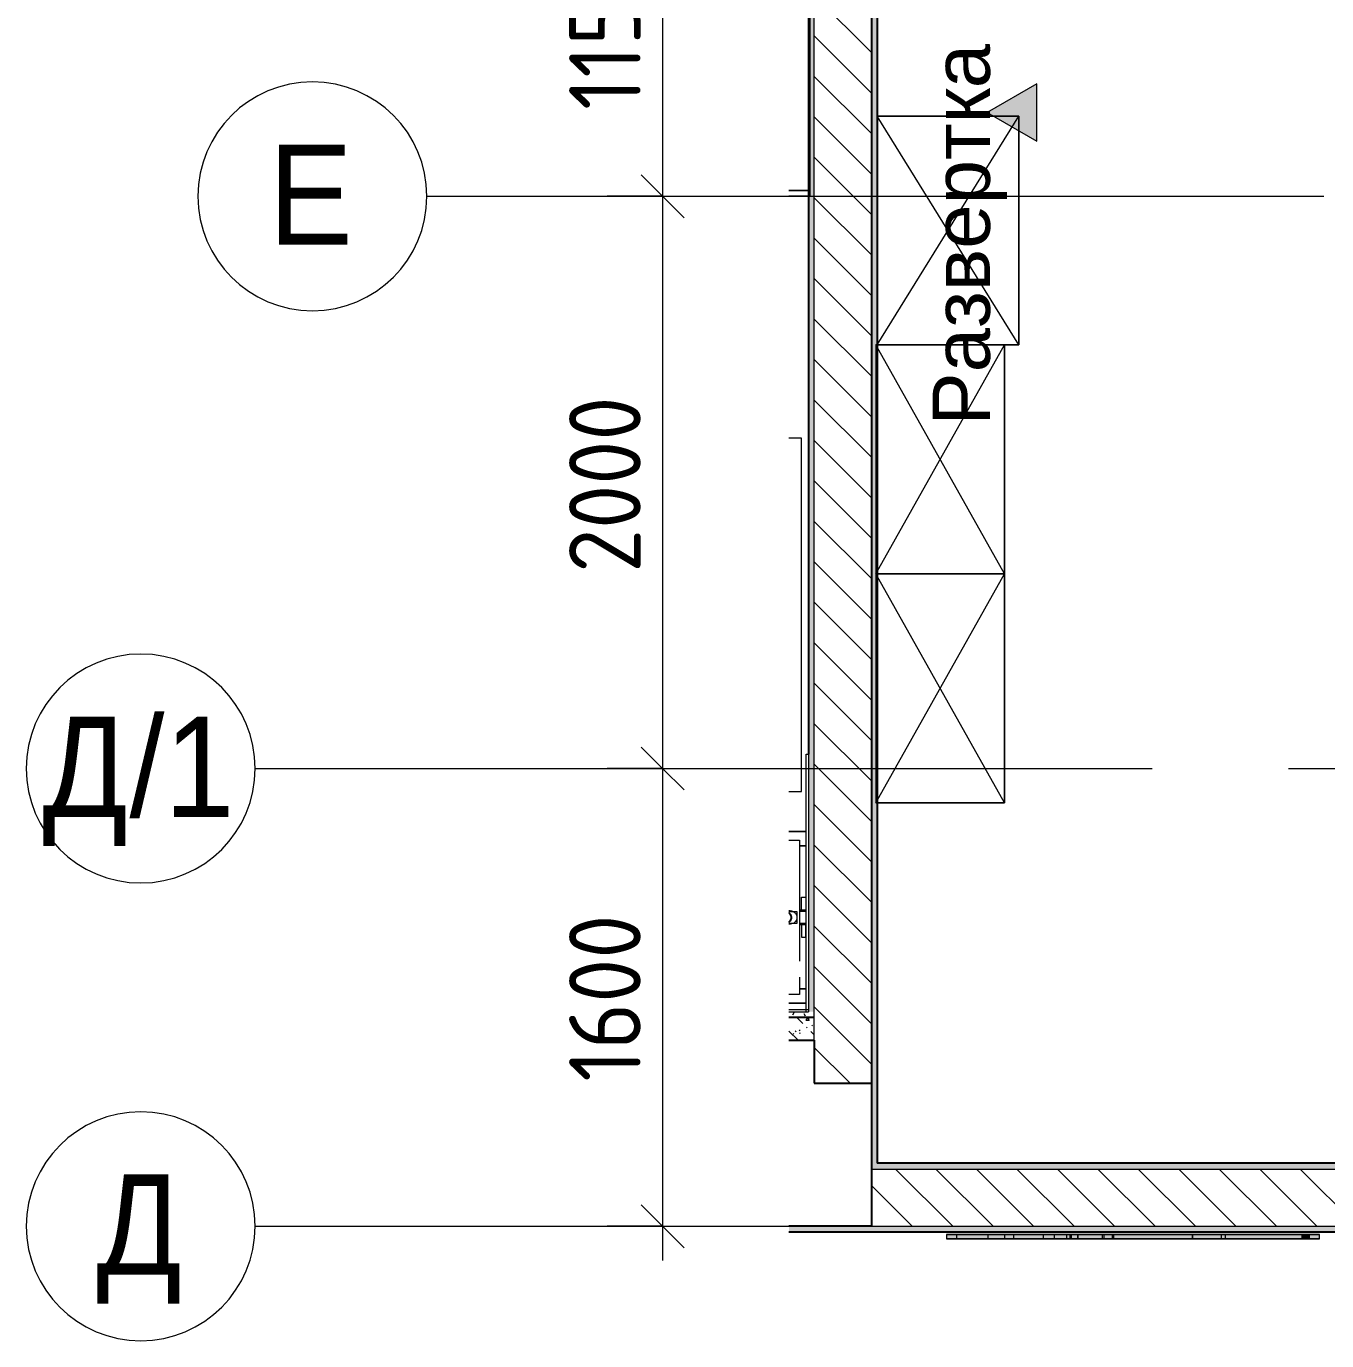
# Model space of a CAD drawing. Header units: millimetres. Extents: x 108096 to 167894, y -1987 to 21700.
# Drawn here: x 108096 to 112641, y 13000 to 17594 of the extents above; entities that cross this region are included whole.
import ezdxf

# ---------------------------------------------------------------- set-up
doc = ezdxf.new("R2010")
doc.units = ezdxf.units.MM
doc.linetypes.add('Осевая', pattern=[3175, 635, -476.25, 1587.5, -476.25])
for name, color, linetype, lineweight in [('0-1', 7, 'Continuous', 9), ('A-ANNO-DIMS', 7, 'Continuous', 9), ('A-ANNO-DIMS-100', 7, 'Continuous', 9), ('A-WALL', 7, 'Continuous', 9), ('G-ANNO-SYMB', 7, 'Continuous', 9), ('I-FURN', 7, 'Continuous', 9), ('I-WALL', 7, 'Continuous', 9), ('P-SANR-FIXT', 7, 'Continuous', 9), ('P-SANR-FIXT-1', 7, 'Continuous', 13), ('Оси', 7, 'Continuous', 9), ('Оси-1', 7, 'Continuous', 20), ('Оси-2', 7, 'Осевая', 9)]:
    doc.layers.add(name, color=color, linetype=linetype, lineweight=lineweight)
for name, color, linetype, lineweight, true_color in [('A-WALL-1', 7, 'Continuous', 25, 0x3c3c3c), ('A-WALL-FNSH-1', 7, 'Continuous', 13, 0x3c3c3c), ('I-FURN-1', 7, 'Continuous', 9, 0xf0f0f0)]:
    doc.layers.add(name, color=color, linetype=linetype, lineweight=lineweight, true_color=true_color)
doc.layers.add('I-FURN-3', color=7, linetype='Continuous', lineweight=9, transparency=1)
doc.styles.add('Arial', font='arial.ttf', dxfattribs={"width": 0.9, "height": 350})
doc.styles.add('Arial_1', font='arial.ttf', dxfattribs={"height": 200})
doc.styles.add('ISOCPEUR', font='isocpeur.ttf', dxfattribs={"width": 0.9, "height": 250})
doc.dimstyles.new('ISO-2_5_0_9К_БОЛЬШОЙ', dxfattribs={"dimscale": 304.8, "dimtxt": 248.995294, "dimasz": 0.492126, "dimexe": 0.393701, "dimexo": 0.984252, "dimgap": 0, "dimtad": 1, "dimdec": 0, "dimrnd": 10, "dimzin": 0, "dimdsep": 46, "dimtxsty": 'ISOCPEUR', "dimblk1": 'OBLIQUE', "dimblk2": 'OBLIQUE', "dimsah": 1, "dimcen": 0.09, "dimdle": 0.393701, "dimazin": 0, "dimtfac": 1, "dimtdec": 4, "dimtix": 1, "dimtmove": 0, "dimatfit": 3, "dimfxl": 1, "dimtvp": 1, "dimtolj": 1, "dimtzin": 0, "dimarcsym": 2})
pattern_1 = [(135, (0, 0), (-70.71068, -70.71068), [])]
pattern_2 = [(0, (0, 0), (121.92, 30.48), [10.058, -81.382, 10.058, -81.382, -487.68]), (0, (0, 0), (121.92, 30.48), [-182.88, 10.058, -172.822, 10.058, -81.382, -213.36]), (0, (0, 0), (121.92, 30.48), [-457.2, 10.058, -50.902, 10.058, -142.342]), (120, (45.72, 15.24), (-87.356454, 90.345817), [10.058, -81.382, 10.058, -81.382, -487.68]), (120, (45.72, 15.24), (-87.356454, 90.345817), [-182.88, 10.058, -172.822, 10.058, -81.382, -213.36]), (120, (45.72, 15.24), (-87.356454, 90.345817), [-457.2, 10.058, -50.902, 10.058, -142.342]), (240, (60.96, 76.2), (-34.563546, -120.825817), [10.058, -81.382, 10.058, -81.382, -487.68]), (240, (60.96, 76.2), (-34.563546, -120.825817), [-182.88, 10.058, -172.822, 10.058, -81.382, -213.36]), (240, (60.96, 76.2), (-34.563546, -120.825817), [-457.2, 10.058, -50.902, 10.058, -142.342])]

# ---------------------------------------------------------------- blocks, each defined once
blk = doc.blocks.new('SND_2D_Раковина - 500x400 без поручня-18611701-План разверток пом_3_33_ Этаж 3')
at = {"layer": 'P-SANR-FIXT'}
for p, q in [((-250, 152), (-250, 128.5)), ((-250, 128.5), (-250, 152)), ((-70, 150), (-25, 150)), ((-70, 135), (-70, 150)), ((-25, 151.1), (-25, 128.5)), ((25, 128.5), (25, 151.1)), ((70, 150), (25, 150)), ((70, 135), (70, 150)), ((250, 128.5), (250, 152)), ((250, 152), (250, 128.5)), ((-25, 135), (-70, 135)), ((25, 135), (70, 135))]:
    blk.add_line(p, q, dxfattribs=at)
blk = doc.blocks.new('Шкаф параметрический - 1_256-26529813-План разверток пом_3_33_ Этаж 3')
at = {"layer": 'I-FURN-1'}
for p, q in [((0, 0), (800, 450)), ((0, 450), (800, 0)), ((800, 450), (0, 450)), ((0, 450), (0, 0)), ((0, 0), (0, 444.7)), ((800, 0), (800, 450)), ((800, 444.7), (800, 0)), ((0, 0), (800, 0)), ((800, 0), (0, 0))]:
    blk.add_line(p, q, dxfattribs=at)
blk = doc.blocks.new('Шкаф параметрический - 1_254-26529812-План разверток пом_3_33_ Этаж 3')
at = {"layer": 'I-FURN-1'}
for p, q in [((0, 0), (800, 450)), ((0, 450), (800, 0)), ((800, 450), (0, 450)), ((0, 450), (0, 0)), ((0, 0), (0, 444.7)), ((800, 0), (800, 450)), ((800, 444.7), (800, 0)), ((0, 0), (800, 0)), ((800, 0), (0, 0))]:
    blk.add_line(p, q, dxfattribs=at)
blk = doc.blocks.new('Шкаф параметрический - 1_125-26529807-План разверток пом_3_33_ Этаж 3')
at = {"layer": 'I-FURN-1'}
for p, q in [((0, 0), (800, 494.7)), ((0, 494.7), (800, 0)), ((0, 494.7), (0, 50)), ((0, 50), (0, 494.7)), ((0, 494.7), (800, 494.7)), ((800, 0), (800, 494.7)), ((800, 494.7), (800, 0)), ((0, 50), (0, 0)), ((0, 0), (0, 50)), ((0, 0), (800, 0)), ((800, 0), (0, 0))]:
    blk.add_line(p, q, dxfattribs=at)
blk = doc.blocks.new('Стол базовый прямоугольный - 1_146-25586992-План разверток пом_3_33_ Этаж 3')
at = {"layer": 'I-FURN-1'}
for p, q in [((617.5, 455), (-617.5, 455)), ((-617.5, 455), (-617.5, 411.5)), ((617.5, 411.5), (617.5, 455))]:
    blk.add_line(p, q, dxfattribs=at)
blk = doc.blocks.new('Зеркало обычное - 4_30-29820947-План разверток пом_3_33_ Этаж 3')
at = {"layer": 'I-FURN'}
h = blk.add_hatch(dxfattribs=at)
h.set_pattern_fill('FP_10', color=256, style=0, pattern_type=2)
h.set_pattern_definition([(45, (50, 50), (-200, 0), [141.42, -141.42]), (45, (100, 50), (-200, 0), [70.71, -212.132]), (45, (50, 100), (-200, 0), [70.71, -212.132])])
h.paths.add_polyline_path([(-980, -25.9), (980, -25.9), (980, 48.5), (-980, 48.5)])
at = {"layer": 'I-FURN-1'}
for p, q in [((-1000, 48.5), (-1000, -25.9)), ((-1000, -20), (-1000, 48.5)), ((-980, 48.5), (-980, -25.9)), ((-980, -20), (-980, 48.5)), ((-980, -25.9), (-980, 48.5)), ((-980, -20), (-980, 48.5)), ((980, -25.9), (980, 48.5)), ((980, 48.5), (980, -20)), ((980, 48.5), (980, -25.9)), ((980, -20), (980, 48.5)), ((1000, -25.9), (1000, 48.5)), ((1000, 48.5), (1000, -20)), ((-1000, -25.9), (1000, -25.9)), ((-980, -25.9), (980, -25.9)), ((-980, -25.9), (980, -25.9))]:
    blk.add_line(p, q, dxfattribs=at)
blk = doc.blocks.new('сифон - Для раковины-30610345-План разверток пом_3_33_ Этаж 3')
at = {"layer": 'P-SANR-FIXT'}
for p, q in [((191.1, -34.6), (191.1, 40)), ((191.1, -38.6), (191.1, -34.6)), ((191.1, -40), (191.1, -38.6))]:
    blk.add_line(p, q, dxfattribs=at)
at = {"layer": 'P-SANR-FIXT-1'}
for p, q in [((191.1, 20), (168.5, 20)), ((168.5, -20), (191.1, -20))]:
    blk.add_line(p, q, dxfattribs=at)
blk = doc.blocks.new('смеситель для раковины - Default-30607276-План разверток пом_3_33_ Этаж 3')
at = {"layer": '0-1'}
for p, q in [((-22.7, -4.8), (-22.8, -3)), ((22.8, -3), (22.7, -4.8))]:
    blk.add_line(p, q, dxfattribs=at)
at = {"layer": '0-1', "flags": 128}
blk.add_lwpolyline([(12.1, 0.1), (14.4, -1.7), (17, -4.8)], dxfattribs=at)
at = {"layer": 'P-SANR-FIXT'}
for p, q in [((-21, -4.8), (-21, 23)), ((-21, 23), (21, 23)), ((0.6, 2.8), (-0.6, 2.8)), ((21, 23), (21, -4.8)), ((22.9, -0.9), (22.6, -4.9))]:
    blk.add_line(p, q, dxfattribs=at)
at = {"layer": 'P-SANR-FIXT', "flags": 128}
for points in [[(11.1, -0.4), (9.8, 0.4), (6.1, 1.8), (2.1, 2.5), (-2.1, 2.5), (-6.1, 1.8), (-9.8, 0.4), (-13.1, -1.6), (-15.9, -4.1)], [(-0.6, 3.9), (-0.3, 3.9), (-0.1, 3.9), (0.1, 3.9), (0.3, 3.9), (0.6, 3.9)], [(15.9, -4.1), (13.1, -1.6), (11.5, -0.5)], [(22.6, -4.8), (22.7, -3.2), (22.9, -0.9)]]:
    blk.add_lwpolyline(points, dxfattribs=at)
at = {"layer": 'P-SANR-FIXT'}
for centre, start_param, end_param in [((0, -17.2), 0.924777, 2.481968), ((0, -16.7), 1.475706, 2.006619), ((0, -16.7), 1.230817, 1.349386), ((0, -16.7), 2.199532, 2.288423), ((0, -16.7), 0.628319, 0.906939), ((0, -17.2), 0.659625, 0.784046)]:
    blk.add_ellipse(centre, major_axis=(20.8, 0), ratio=0.98634, start_param=start_param, end_param=end_param, dxfattribs=at)
for points, knots in [([(-22.9, -0.3), (-22.9, 2.5), (-22.3, 6.4), (-20, 11.4), (-17.7, 14.7), (-14.9, 17.6), (-11.6, 20), (-7.9, 21.7), (-4.5, 22.6), (-1.5, 23), (1.9, 23), (6, 22.4), (10, 20.8), (12.8, 19.1), (14.8, 17.5), (16.7, 15.8), (18.8, 13.3), (21.9, 8.1), (22.9, 3.2), (22.9, -0.3)], [0, 0, 0, 0, 0.111111, 0.166667, 0.222222, 0.277778, 0.333333, 0.388889, 0.444444, 0.479167, 0.513889, 0.583333, 0.652778, 0.6875, 0.722222, 0.756944, 0.791667, 0.861111, 1, 1, 1, 1]), ([(16.7, -4.8), (16.6, -4.7), (16.3, -4.4), (15.8, -3.8), (15, -3), (13.9, -2), (12.7, -1.2), (11.7, -0.5), (10.9, -0.1), (10.1, 0.3), (9, 0.9), (6.9, 1.7), (2.6, 2.8), (-2.6, 2.8), (-6.9, 1.7), (-9.2, 0.7), (-11.2, -0.2), (-13.2, -1.5), (-14.9, -2.9), (-16, -4.1), (-16.5, -4.6), (-16.7, -4.8)], [0.2166008, 0.2166008, 0.2166008, 0.2166008, 0.2222222, 0.2361111, 0.25, 0.2777778, 0.3055556, 0.3194444, 0.3333333, 0.3472222, 0.3611111, 0.3888889, 0.4444444, 0.5555556, 0.6111111, 0.6388889, 0.6666667, 0.7083333, 0.75, 0.7708333, 0.7841317, 0.7841317, 0.7841317, 0.7841317]), ([(-14.5, -4.6), (-13.3, -3.4), (-10, -0.8), (-3.7, 1.6), (3.8, 1.6), (10, -0.8), (13.3, -3.4), (14.5, -4.6)], [-0.7445576, -0.7445576, -0.7445576, -0.7445576, -0.6666667, -0.5555556, -0.4444444, -0.3333333, -0.2554424, -0.2554424, -0.2554424, -0.2554424]), ([(-0.6, 2.8), (-0.6, 2.9), (-0.6, 3.2), (-0.6, 3.6), (-0.6, 3.8), (-0.6, 3.9), (-0.6, 3.9)], [0, 0, 0, 0, 0.363636, 0.545455, 0.727273, 1, 1, 1, 1]), ([(0.6, 2.8), (0.6, 2.9), (0.6, 3.2), (0.6, 3.6), (0.6, 3.8), (0.6, 3.9), (0.6, 3.9)], [0, 0, 0, 0, 0.363636, 0.545455, 0.727273, 1, 1, 1, 1]), ([(-22.9, -0.9), (-22.9, -1.5), (-22.8, -2.5), (-22.7, -3.8), (-22.6, -4.5), (-22.6, -4.8)], [0, 0, 0, 0, 0.1666667, 0.25, 0.3333333, 0.3333333, 0.3333333, 0.3333333])]:
    blk.add_open_spline(points, degree=3, knots=knots, dxfattribs=at)
for points in [[(-17.2, -4.8), (-16.6, -4), (-15.2, -2.3), (-12.8, -0.2), (-10, 1.5), (-7, 2.8), (-3.8, 3.7), (-1.6, 3.9), (-0.6, 3.9)], [(-0.6, 2.8), (-1.4, 2.7), (-2.2, 2.7), (-3, 2.5)], [(0.6, 3.9), (2.7, 3.9), (7.1, 3.1), (12.9, 0), (15.9, -3.1), (17.2, -4.8)], [(-22.6, -4.8), (-22.8, -3.5), (-22.9, -2.2), (-22.9, -0.9)], [(-15.9, -4.1), (-16.1, -4.3), (-16.3, -4.6), (-16.5, -4.8)], [(16.5, -4.8), (16.3, -4.6), (16.1, -4.3), (15.9, -4.1)]]:
    blk.add_open_spline(points, degree=3, dxfattribs=at)
blk = doc.blocks.new('Мойка кухонная - Раковина Roca Victoria-N Unik 600х460 мм-31021677-План разверток пом_3_33_ Этаж 3')
at = {"layer": 'P-SANR-FIXT'}
for p, q in [((-270, 0), (-270, 37)), ((-209, 0), (-270, 0)), ((270, 0), (-153.6, 0)), ((270, 37), (270, 0))]:
    blk.add_line(p, q, dxfattribs=at)
blk = doc.blocks.new('Дерево_ декор 2 - Дерево_ декор 2-30725407-План разверток пом_3_33_ Этаж 3')
at = {"layer": 'I-FURN-3'}
for points in [[(-314.7, -24.3), (-164.2, -24.3), (-164.2, -8.3), (-398.1, -8.3), (-398.1, -24.3), (-351.5, -24.3)], [(-362.4, -24.3), (-252.4, -24.3), (-252.4, -8.3), (-362.4, -8.3), (-362.4, -14.8)], [(181.8, -24.3), (181.8, -8.3), (-194.3, -8.3), (-194.3, -24.3), (179.2, -24.3)], [(309.7, -24.3), (576.6, -24.3), (576.6, -8.3), (151.8, -8.3), (151.8, -24.3), (253.5, -24.3)], [(617, -24.3), (905.6, -24.3), (905.6, -8.3), (561.5, -8.3), (561.5, -24.3), (576.6, -24.3)], [(863.4, -24.3), (870.6, -24.3), (870.6, -8.3), (844.3, -8.3), (844.3, -24.3), (861.2, -24.3)]]:
    blk.add_hatch(color=256, dxfattribs=at).paths.add_polyline_path(points)
at = {"layer": 'I-FURN-1'}
for p, q in [((-398.3, -8.3), (-398.3, -24.3)), ((-252.4, -8.3), (-398.1, -8.3)), ((-398.1, -8.3), (-194.6, -8.3)), ((-398.1, -24.3), (-252.4, -24.3)), ((-194.6, -24.3), (-398.1, -24.3)), ((-363.3, -8.3), (-363.3, -24.3)), ((-363.3, -8.3), (-351.6, -8.3)), ((-351.6, -24.3), (-363.3, -24.3)), ((-352.9, -8.3), (-362.9, -8.3)), ((-362.9, -24.3), (-352.9, -24.3)), ((-286.3, -8.3), (-352.7, -8.3)), ((-352.7, -24.3), (-253.2, -24.3)), ((-351.5, -8.3), (-252.4, -8.3)), ((-252.4, -24.3), (-351.5, -24.3)), ((-253.2, -8.3), (-286.3, -8.3)), ((-194.6, -8.3), (-253.2, -8.3)), ((-253.2, -24.3), (-194.6, -24.3)), ((-252.4, -24.3), (-252.4, -8.3)), ((-194.7, -8.3), (-194.7, -24.3)), ((-194.6, -8.3), (-164.2, -8.3)), ((-187.8, -8.3), (-194.6, -8.3)), ((-194.6, -24.3), (-164.8, -24.3)), ((-164.2, -24.3), (-194.6, -24.3)), ((-164.2, -8.3), (-194.3, -8.3)), ((-194.3, -8.3), (181.8, -8.3)), ((-194.3, -24.3), (-164.2, -24.3)), ((181.8, -24.3), (-194.3, -24.3)), ((-164.8, -8.3), (-187.8, -8.3)), ((61.5, -8.3), (-164.8, -8.3)), ((-164.8, -24.3), (61.5, -24.3)), ((-164.2, -8.3), (-164.2, -24.3)), ((0, -8.3), (-60, -8.3)), ((-60, -8.3), (-21, -8.3)), ((-60, -8.3), (-60, -24.3)), ((-21, -24.3), (-60, -24.3)), ((-60, -24.3), (0, -24.3)), ((-21, -8.3), (20.9, -8.3)), ((-21, -24.3), (-21, -8.3)), ((20.9, -24.3), (-21, -24.3)), ((38, -8.3), (0, -8.3)), ((0, -24.3), (38, -24.3)), ((20.9, -8.3), (33.1, -8.3)), ((20.9, -8.3), (20.9, -24.3)), ((33.1, -24.3), (20.9, -24.3)), ((33.1, -8.3), (147.2, -8.3)), ((33.1, -8.3), (33.1, -24.3)), ((147.2, -24.3), (33.1, -24.3)), ((60, -8.3), (38, -8.3)), ((151.8, -8.3), (38, -8.3)), ((38, -8.3), (60, -8.3)), ((38, -8.3), (38, -24.3)), ((60, -24.3), (38, -24.3)), ((38, -24.3), (151.8, -24.3)), ((38, -24.3), (60, -24.3)), ((60, -8.3), (60, -24.3)), ((150.1, -8.3), (61.5, -8.3)), ((61.5, -9), (61.5, -24.3)), ((61.5, -24.3), (150.1, -24.3)), ((147.2, -8.3), (151.7, -8.3)), ((147.2, -24.3), (147.2, -8.3)), ((151.7, -24.3), (147.2, -24.3)), ((181.3, -8.3), (150.1, -8.3)), ((150.1, -24.3), (181.3, -24.3)), ((151.7, -8.3), (164.8, -8.3)), ((164.8, -24.3), (151.7, -24.3)), ((181.8, -8.3), (151.8, -8.3)), ((151.8, -8.3), (181.1, -8.3)), ((151.8, -8.3), (151.8, -24.3)), ((164.9, -8.3), (151.8, -8.3)), ((181.1, -24.3), (151.8, -24.3)), ((151.8, -24.3), (181.8, -24.3)), ((151.8, -24.3), (164.9, -24.3)), ((165.8, -8.3), (181.8, -8.3)), ((181.8, -8.3), (165.8, -8.3)), ((165.8, -24.3), (181.8, -24.3)), ((181.8, -24.3), (165.8, -24.3)), ((181.1, -8.3), (577.4, -8.3)), ((577.4, -24.3), (181.1, -24.3)), ((461.3, -8.3), (181.3, -8.3)), ((181.3, -24.3), (461.3, -24.3)), ((181.8, -8.3), (185.4, -8.3)), ((185.4, -8.3), (181.8, -8.3)), ((181.8, -24.3), (185.4, -24.3)), ((185.4, -24.3), (181.8, -24.3)), ((182.3, -24.3), (182.3, -8.3)), ((185.4, -8.3), (185.4, -24.3)), ((561.4, -8.3), (461.3, -8.3)), ((461.3, -8.3), (461.3, -24.3)), ((461.3, -24.3), (561.4, -24.3)), ((461.5, -24.3), (461.5, -8.3)), ((567.5, -8.3), (561.4, -8.3)), ((561.4, -24.3), (576.5, -24.3)), ((577.1, -8.3), (561.5, -8.3)), ((561.5, -8.3), (576.3, -8.3)), ((561.5, -8.3), (561.5, -24.3)), ((576.3, -24.3), (561.5, -24.3)), ((561.5, -24.3), (577.1, -24.3)), ((576.5, -8.3), (567.5, -8.3)), ((576.3, -8.3), (905.6, -8.3)), ((905.6, -24.3), (576.3, -24.3)), ((780, -8.3), (576.5, -8.3)), ((576.5, -24.3), (780, -24.3)), ((577.4, -24.3), (577.4, -8.3)), ((844.9, -8.3), (780.5, -8.3)), ((780.5, -24.3), (844.9, -24.3)), ((905.6, -8.3), (844.3, -8.3)), ((844.3, -8.3), (870.6, -8.3)), ((844.3, -8.3), (844.3, -24.3)), ((870.6, -24.3), (844.3, -24.3)), ((844.3, -24.3), (905.6, -24.3)), ((847.9, -8.3), (844.9, -8.3)), ((844.9, -24.3), (865.3, -24.3)), ((865.3, -8.3), (847.9, -8.3)), ((870.6, -8.3), (865.3, -8.3)), ((865.3, -24.3), (870.6, -24.3)), ((870.6, -24.3), (870.6, -8.3)), ((870.6, -8.3), (870.6, -8.3)), ((870.6, -24.3), (870.6, -24.3)), ((906, -24.3), (906, -8.3))]:
    blk.add_line(p, q, dxfattribs=at)
blk = doc.blocks.new('Ось сетки - D8-29747960-План разверток пом_3_33_ Этаж 3')
at = {"layer": 'Оси-1'}
for start, end in [(360, 180), (180, 360)]:
    blk.add_arc((0, 0), 4, start, end, dxfattribs=at)
blk = doc.blocks.new('Фасад - Марка фасада_Указатель-25386507-План разверток пом_3_33_ Этаж 3')
at = {"layer": 'G-ANNO-SYMB'}
blk.add_hatch(color=256, dxfattribs=at).paths.add_polyline_path([(-1, 0), (0, 1.732), (1, 0), (0, 0)])
for p, q in [((0, 1.732), (-1, 0)), ((1, 0), (0, 1.732)), ((-1, 0), (0, 0)), ((0, 0), (1, 0))]:
    blk.add_line(p, q, dxfattribs=at)
blk = doc.blocks.new('DIMBLOCK2-План разверток пом_3_33_ Этаж 3')
at = {"layer": 'A-ANNO-DIMS-100', "lineweight": 20}
for p, q in [((110319.7, 18150), (110244.7, 18225)), ((110319.7, 18150), (110394.7, 18075)), ((110319.7, 17000), (110244.7, 17075)), ((110319.7, 17000), (110394.7, 16925))]:
    blk.add_line(p, q, dxfattribs=at)
at = {"layer": 'A-ANNO-DIMS-100'}
for p, q in [((110125.7, 18150), (110439.7, 18150)), ((110319.7, 18150), (110125.7, 18150)), ((110319.7, 18150), (110319.7, 17000)), ((110125.7, 17000), (110439.7, 17000)), ((110319.7, 17000), (110125.7, 17000))]:
    blk.add_line(p, q, dxfattribs=at)
at = {"layer": 'A-ANNO-DIMS-100', "color": 0, "insert": (109993.1, 17302.1), "char_height": 250, "width": 655.049, "attachment_point": 1, "rotation": 90, "line_spacing_factor": 1.149209, "style": 'ISOCPEUR'}
blk.add_mtext('1150', dxfattribs=at)
blk = doc.blocks.new('_Oblique')
at = {"color": 0, "linetype": 'ByBlock', "lineweight": -2}
blk.add_line((-0.5, -0.5), (0.5, 0.5), dxfattribs=at)
blk = doc.blocks.new('DIMBLOCK3-План разверток пом_3_33_ Этаж 3')
at = {"layer": 'A-ANNO-DIMS-100', "lineweight": 20}
for p, q in [((110319.7, 17000), (110244.7, 17075)), ((110319.7, 17000), (110394.7, 16925)), ((110319.7, 15000), (110244.7, 15075)), ((110319.7, 15000), (110394.7, 14925))]:
    blk.add_line(p, q, dxfattribs=at)
at = {"layer": 'A-ANNO-DIMS-100'}
for p, q in [((110125.7, 17000), (110439.7, 17000)), ((110319.7, 17000), (110125.7, 17000)), ((110319.7, 17000), (110319.7, 15000)), ((110125.7, 15000), (110439.7, 15000)), ((110319.7, 15000), (110125.7, 15000))]:
    blk.add_line(p, q, dxfattribs=at)
at = {"layer": 'A-ANNO-DIMS-100', "color": 0, "insert": (109993.1, 15684), "char_height": 250, "width": 758.478, "attachment_point": 1, "rotation": 90, "line_spacing_factor": 1.149209, "style": 'ISOCPEUR'}
blk.add_mtext('2000', dxfattribs=at)
blk = doc.blocks.new('DIMBLOCK4-План разверток пом_3_33_ Этаж 3')
at = {"layer": 'A-ANNO-DIMS-100', "lineweight": 20}
for p, q in [((110319.7, 15000), (110244.7, 15075)), ((110319.7, 15000), (110394.7, 14925)), ((110319.7, 13400), (110244.7, 13475)), ((110319.7, 13400), (110394.7, 13325))]:
    blk.add_line(p, q, dxfattribs=at)
at = {"layer": 'A-ANNO-DIMS-100'}
for p, q in [((110125.7, 15000), (110439.7, 15000)), ((110319.7, 15000), (110125.7, 15000)), ((110319.7, 15000), (110319.7, 13280)), ((110125.7, 13400), (110439.7, 13400)), ((110319.7, 13400), (110125.7, 13400))]:
    blk.add_line(p, q, dxfattribs=at)
at = {"layer": 'A-ANNO-DIMS-100', "color": 0, "insert": (109993.1, 13905.5), "char_height": 250, "width": 706.764, "attachment_point": 1, "rotation": 90, "line_spacing_factor": 1.149209, "style": 'ISOCPEUR'}
blk.add_mtext('1600', dxfattribs=at)

msp = doc.modelspace()

# ---------------------------------------------------------------- hatches: boundary and pattern name
at = {"layer": 'I-WALL'}
h = msp.add_hatch(dxfattribs=at)
h.set_pattern_fill('FP_1', color=256, style=0, pattern_type=2)
h.set_pattern_definition(pattern_1)
h.paths.add_polyline_path([(111050, 13900), (111050, 21150), (110850, 21150), (110850, 13900)])
h = msp.add_hatch(dxfattribs=at)
h.set_pattern_fill('FP_8', color=256, style=0, pattern_type=2)
h.set_pattern_definition(pattern_2)
h.paths.add_polyline_path([(111050, 13600), (111070, 13600), (111070, 21150), (111050, 21150), (111050, 14034.1)])
h = msp.add_hatch(dxfattribs=at)
h.set_pattern_fill('FP_8', color=256, style=0, pattern_type=2)
h.set_pattern_definition(pattern_2)
h.paths.add_polyline_path([(110850, 14150), (110850, 20900), (110830, 20900), (110830, 14150)])
h = msp.add_hatch(dxfattribs=at)
h.set_pattern_fill('FP_8', color=256, style=0, pattern_type=2)
h.set_pattern_definition(pattern_2)
h.paths.add_polyline_path([(110850, 14130), (110850, 14150), (110761.5, 14150), (110761.5, 14130), (110830, 14130)])
h = msp.add_hatch(dxfattribs=at)
h.set_pattern_fill('FP_7', color=256, style=0, pattern_type=2)
h.set_pattern_definition([(135, (0, 0), (-75.43415, -75.43415), [106.68, -17.78, 3.556, -17.78]), (135, (0, 75.39), (-75.43415, -75.43415), []), (50, (0, 0), (127.52922, -11.15758), [13.335, -146.685]), (355, (0, 0), (-24.66966, 133.74002), [10.668, -117.348]), (100.451, (10.63, -0.93), (102.85973, 122.58178), [11.333, -124.663]), (46.184, (0, 35.56), (189.75516, -29.43036), [20.002, -220.027]), (96.636, (15.81, 33.1), (166.1822, 173.1996), [17, -186.995]), (351.184, (0, 35.56), (166.18393, 173.19757), [16.002, -176.022]), (21, (17.78, 26.67), (106.130265, -71.58603), [13.335, -146.685]), (326, (17.78, 26.67), (43.26188, 128.93175), [10.668, -117.348]), (71.451, (26.62, 20.7), (149.39198, 57.34505), [11.333, -124.663]), (37.5, (0, 0), (2.162228, 59.188357), [3.353, -112.573, 3.353, -115.773, -117.792]), (37.5, (0, 0), (2.162228, 59.188357), [-235.052, 3.353, -114.44]), (7.5, (0, 0), (46.773857, 70.126152), [3.353, -64.567, 3.353, -109.906, -44.894]), (7.5, (0, 0), (46.773857, 70.126152), [-181.178, 3.353, -41.542]), (327.5, (-39.65, 0), (94.913671, -4.010093), [3.353, -41.097, 3.353, -135.331, -184.023]), (327.5, (-39.65, 0), (94.913671, -4.010093), [-183.134, 3.353, -180.67]), (317.5, (-57.43, 0), (103.69057, 17.79882), [3.353, -54.432, 3.353, -88.748, -130.683]), (317.5, (-57.43, 0), (103.69057, 17.79882), [-149.885, 3.353, -127.33])])
h.paths.add_polyline_path([(110850, 14050), (110850, 14130), (110761.5, 14130), (110761.5, 14050)])
h = msp.add_hatch(dxfattribs=at)
h.set_pattern_fill('FP_1', color=256, style=0, pattern_type=2)
h.set_pattern_definition(pattern_1)
h.paths.add_polyline_path([(121210, 13400), (121210, 13600), (118930.4, 13600), (118930.4, 13400), (120460, 13400)])
h.paths.add_polyline_path([(116100, 13400), (117480.4, 13400), (117480.4, 13600), (116100, 13600), (116100, 13449.4)])
h.paths.add_polyline_path([(115600, 13400), (115600, 13600), (111050, 13600), (111050, 13400), (114791, 13400)])
h = msp.add_hatch(dxfattribs=at)
h.set_pattern_fill('FP_8', color=256, style=0, pattern_type=2)
h.set_pattern_definition(pattern_2)
h.paths.add_polyline_path([(115462.6, 13600), (115600, 13600), (115600, 13620), (111070, 13620), (111070, 13600), (114791, 13600)])
h = msp.add_hatch(dxfattribs=at)
h.set_pattern_fill('FP_8', color=256, style=0, pattern_type=2)
h.set_pattern_definition(pattern_2)
h.paths.add_polyline_path([(120360, 13380), (120360, 13400), (118960.4, 13399.6), (118960.4, 13392), (118930.4, 13392), (118930.4, 13380), (120359, 13380)])
h.paths.add_polyline_path([(117480.4, 13380), (117480.4, 13392), (117450.4, 13392), (117450.4, 13400), (110761.5, 13400), (110761.5, 13380), (117450.4, 13380)])

# ---------------------------------------------------------------- linework, layer by layer
at = {"layer": 'A-WALL'}
for p, q in [((110850, 14050), (110850, 20900)), ((111050, 13600), (115600, 13600)), ((111050, 13400), (115600, 13400))]:
    msp.add_line(p, q, dxfattribs=at)
at = {"layer": 'A-WALL-1'}
for p, q in [((111050, 21150), (111050, 13400)), ((111070, 21130), (111070, 13620)), ((110830, 20880), (110830, 15050)), ((110850, 14130), (110761.5, 14130)), ((110761.5, 14050), (110850, 14050)), ((110850, 14050), (110850, 13900)), ((110850, 13900), (111050, 13900)), ((115580, 13620), (111070, 13620)), ((111050, 13400), (110761.5, 13400)), ((110761.5, 13380), (117480.4, 13380))]:
    msp.add_line(p, q, dxfattribs=at)
at = {"layer": 'A-WALL-FNSH-1'}
for p, q in [((111071, 13621), (111071, 21129)), ((110829, 20879), (110829, 15050)), ((111071, 13621), (115580, 13621)), ((110761.5, 13379), (117480.4, 13379))]:
    msp.add_line(p, q, dxfattribs=at)
at = {"layer": 'I-FURN-1'}
for p, q in [((110822, 14780), (110761.5, 14780)), ((110761.5, 14780), (110822, 14780)), ((110761.5, 14180), (110822, 14180)), ((110822, 14180), (110761.5, 14180))]:
    msp.add_line(p, q, dxfattribs=at)
at = {"layer": 'I-WALL'}
for p, q in [((110822, 14150), (110822, 15050)), ((110822, 15050), (110830, 15050)), ((110830, 15050), (110830, 14150)), ((110761.5, 14158), (110829, 14158)), ((110761.5, 14150), (110830, 14150))]:
    msp.add_line(p, q, dxfattribs=at)
at = {"layer": 'Оси'}
for p, q in [((109496.1, 17000), (111996.1, 17000)), ((108896.1, 15000), (111396.1, 15000)), ((108896.1, 13400), (111396.1, 13400))]:
    msp.add_line(p, q, dxfattribs=at)
at = {"layer": 'Оси-2'}
for p, q in [((111996.1, 17000), (118951, 17000)), ((111396.1, 15000), (118351, 15000)), ((111396.1, 13400), (118351, 13400))]:
    msp.add_line(p, q, dxfattribs=at)

# ---------------------------------------------------------------- block references
at = {"layer": 'G-ANNO-SYMB', "xscale": 99.99999999999993, "yscale": 99.99999999999993, "zscale": 99.99999999999993, "rotation": 89.99999999999962}
msp.add_blockref('Фасад - Марка фасада_Указатель-25386507-План разверток пом_3_33_ Этаж 3', (111627.6, 17293.1), dxfattribs=at)
at = {"layer": 'I-FURN-1'}
for name, p, rotation in [('Зеркало обычное - 4_30-29820947-План разверток пом_3_33_ Этаж 3', (110810, 18000), 90.00000000000017), ('Шкаф параметрический - 1_125-26529807-План разверток пом_3_33_ Этаж 3', (111564.7, 16480.6), 89.99999999999865), ('Шкаф параметрический - 1_256-26529813-План разверток пом_3_33_ Этаж 3', (111514.7, 15680.6), 89.99999999999865), ('Стол базовый прямоугольный - 1_146-25586992-План разверток пом_3_33_ Этаж 3', (110350, 15537), 269.9999999999994), ('Шкаф параметрический - 1_254-26529812-План разверток пом_3_33_ Этаж 3', (111514.7, 14880.6), 89.99999999999865)]:
    msp.add_blockref(name, p, dxfattribs=dict(at, rotation=rotation))
msp.add_blockref('Дерево_ декор 2 - Дерево_ декор 2-30725407-План разверток пом_3_33_ Этаж 3', (111710, 13380), dxfattribs=at)
at = {"layer": 'P-SANR-FIXT'}
for name, p, rotation in [('Мойка кухонная - Раковина Roca Victoria-N Unik 600х460 мм-31021677-План разверток пом_3_33_ Этаж 3', (110798.5, 14480), 89.99999999999902), ('SND_2D_Раковина - 500x400 без поручня-18611701-План разверток пом_3_33_ Этаж 3', (110670, 14480), 269.9999999999997), ('смеситель для раковины - Default-30607276-План разверток пом_3_33_ Этаж 3', (110766.3, 14479.4), 270.0000000000009)]:
    msp.add_blockref(name, p, dxfattribs=dict(at, rotation=rotation))
msp.add_blockref('сифон - Для раковины-30610345-План разверток пом_3_33_ Этаж 3', (110630, 14480), dxfattribs=at)
at = {"layer": 'Оси-1', "xscale": 99.99999999999993, "yscale": 99.99999999999993, "zscale": 99.99999999999993, "rotation": 269.9999999999994}
for p in [(109096.1, 17000), (108496.1, 15000), (108496.1, 13400)]:
    msp.add_blockref('Ось сетки - D8-29747960-План разверток пом_3_33_ Этаж 3', p, dxfattribs=at)

# ---------------------------------------------------------------- texts
at = {"layer": 'G-ANNO-SYMB', "insert": (111263.7, 16198.3), "char_height": 200, "width": 1659.493, "attachment_point": 1, "rotation": 90, "style": 'Arial_1'}
msp.add_mtext('Развертка', dxfattribs=at)
at = {"layer": 'Оси', "char_height": 350, "attachment_point": 1, "style": 'Arial'}
for s, insert, width in [('\\fArial|b0|i0|c204|p34|;\\W.9;Е', (108943.3, 17181), 360.759), ('\\fArial|b0|i0|c204|p34|;\\W.9;Д', (108152.9, 15181), 367.975), ('/1', (108456.6, 15181), 454.557), ('\\fArial|b0|i0|c204|p34|;\\W.9;Д', (108340.6, 13581), 367.975)]:
    msp.add_mtext(s, dxfattribs=dict(at, insert=insert, width=width))

# ---------------------------------------------------------------- dimensions: what is measured, and where the dimension line sits
at = {"layer": 'A-ANNO-DIMS'}
for base, p1, p2, override, picture, middle in [((110319.7, 17000), (110425.7, 18150), (110425.7, 17000), {"dimpost": '<>', "dimfxl": 1150}, 'DIMBLOCK2-План разверток пом_3_33_ Этаж 3', (110194.7, 17575)), ((110319.7, 15000), (110425.7, 17000), (110425.7, 15000), {"dimpost": '<>', "dimfxl": 2000.000075}, 'DIMBLOCK3-План разверток пом_3_33_ Этаж 3', (110194.7, 16000)), ((110319.7, 13400), (110425.7, 15000), (110425.7, 13400), {"dimpost": '<>', "dimfxl": 1600}, 'DIMBLOCK4-План разверток пом_3_33_ Этаж 3', (110194.7, 14200))]:
    dim = msp.add_linear_dim(base=base, p1=p1, p2=p2, angle=90, dimstyle='ISO-2_5_0_9К_БОЛЬШОЙ', override=override, dxfattribs=at)
    dim.commit()
    dim.dimension.update_dxf_attribs({"geometry": picture, "text_midpoint": middle})

doc.saveas('drawing.dxf')
